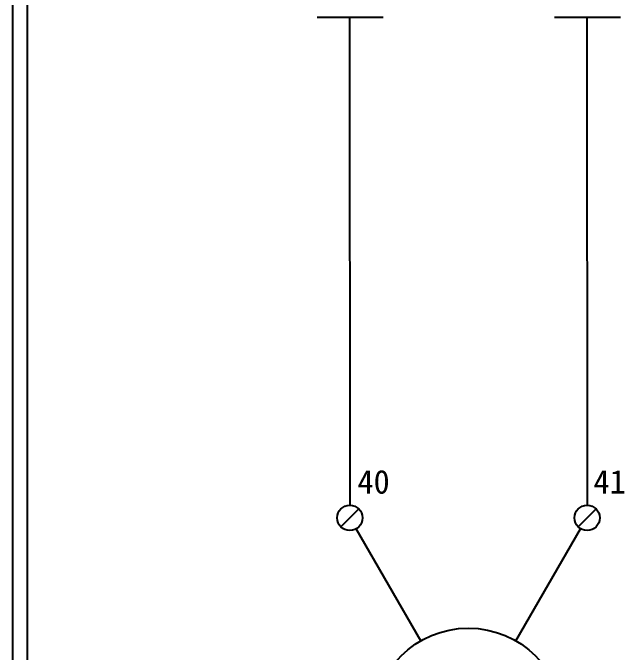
# Model space of a CAD drawing. Extents: x 10 to 297, y 3 to 207.
# Drawn here: x 10 to 61.5, y 44.9 to 98.9 of the extents above; entities that cross this region are included whole.
import ezdxf

# ---------------------------------------------------------------- set-up
doc = ezdxf.new("R2010")
doc.units = 0
doc.layers.get('0').update_dxf_attribs({"linetype": 'CONTINUOUS'})
doc.layers.add('圖框層', color=7, linetype='CONTINUOUS')
doc.layers.add('標尺寸層', color=3, linetype='CONTINUOUS')
doc.styles.add('STSL', font='KAIU.TTF')

msp = doc.modelspace()

# ---------------------------------------------------------------- linework, layer by layer
for p, q in [((38.384, 98.502), (38.404, 57.346)), ((58.384, 98.502), (58.404, 57.346)), ((39.167, 57.033), (37.652, 55.518)), ((59.167, 57.033), (57.652, 55.518)), ((44.398, 45.903), (38.945, 55.348)), ((52.398, 45.903), (57.857, 55.358))]:
    msp.add_line(p, q)
for centre, radius in [((38.409, 56.275), 1.071), ((58.409, 56.275), 1.071), ((48.398, 38.975), 8)]:
    msp.add_circle(centre, radius)
at = {"layer": '圖框層', "color": 7}
for p, q in [((10, 3), (10, 206.969)), ((11.25, 4.25), (11.25, 205.719))]:
    msp.add_line(p, q, dxfattribs=at)
at = {"layer": '標尺寸層', "color": 7}
for p, q in [((35.663, 98.502), (41.231, 98.502)), ((55.663, 98.502), (61.231, 98.502))]:
    msp.add_line(p, q, dxfattribs=at)

# ---------------------------------------------------------------- texts
at = {"layer": '圖框層', "color": 4, "style": 'STSL'}
for s, p in [('40', (39.051, 58.321)), ('41', (58.945, 58.321))]:
    msp.add_text(s, height=2, dxfattribs=at).set_placement(p)

doc.saveas('drawing.dxf')
